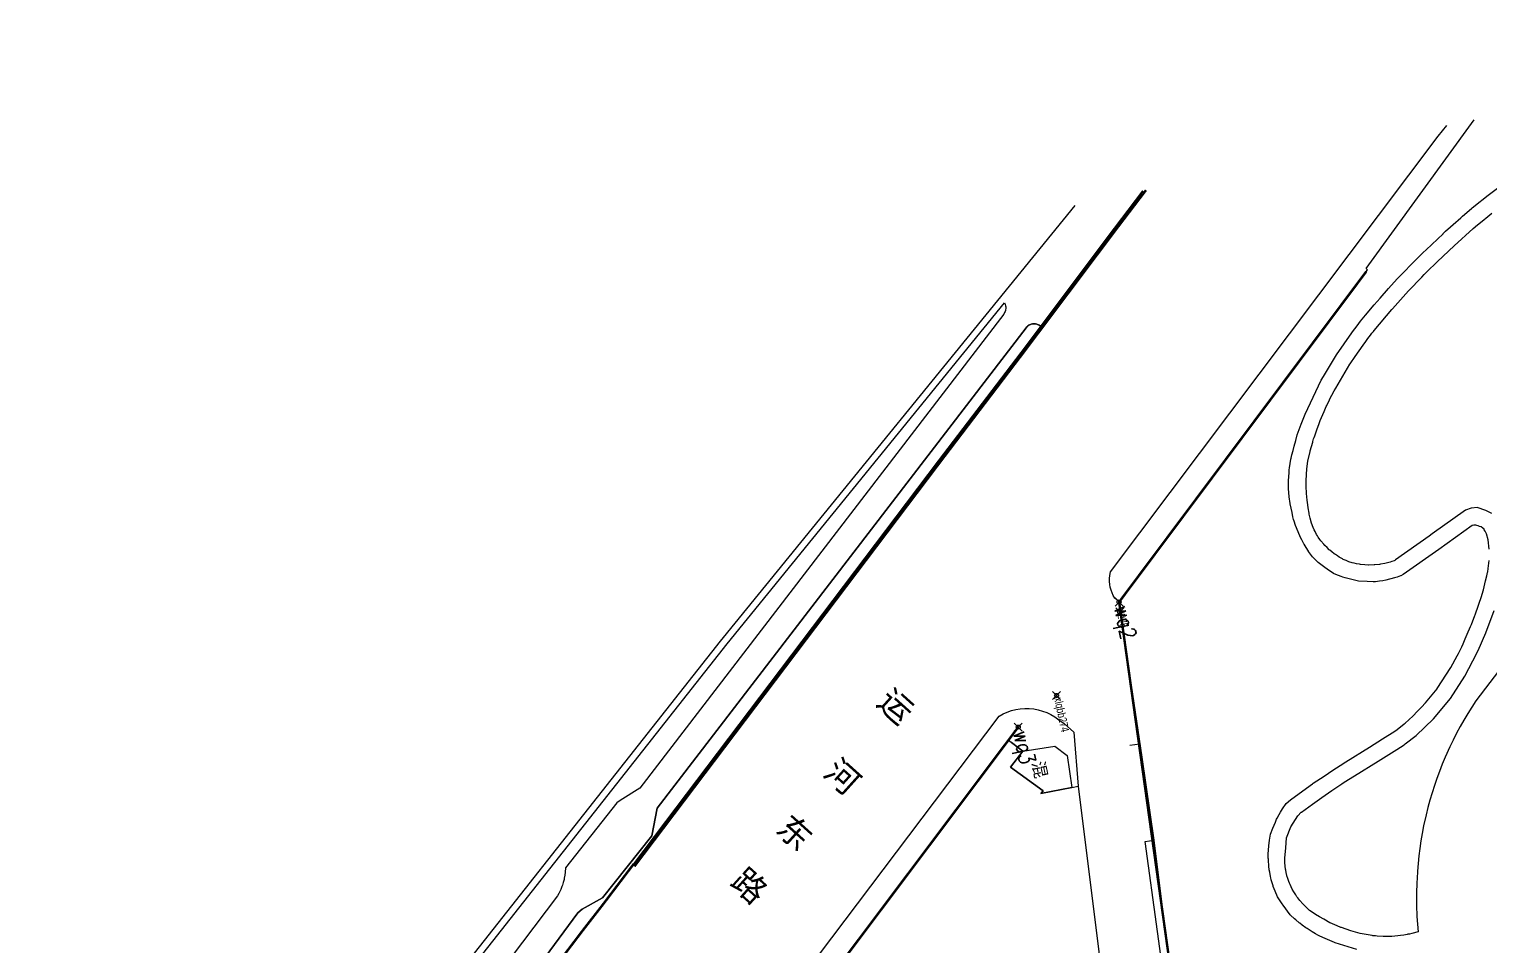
# Model space of a CAD drawing. Extents: x 526875 to 527530, y 3493038 to 3493574.
# Drawn here: x 527038.2 to 527217.9, y 3493461.1 to 3493573.7 of the extents above; entities that cross this region are included whole.
import ezdxf
from ezdxf.enums import TextEntityAlignment as Align

# ---------------------------------------------------------------- set-up
doc = ezdxf.new("R2010")
doc.units = 0
doc.header["$LTSCALE"] = 2
doc.header["$PDMODE"] = 35
doc.header["$PDSIZE"] = 0.5
doc.layers.get('0').update_dxf_attribs({"linetype": 'CONTINUOUS'})
for name, color, linetype in [('DLSS-等级公路名称注记', 7, 'CONTINUOUS'), ('JMD', 7, 'CONTINUOUS'), ('SXSS', 7, 'CONTINUOUS'), ('TK', 7, 'CONTINUOUS'), ('ZDH', 3, 'CONTINUOUS'), ('ZDH1', 2, 'CONTINUOUS'), ('交通辅助线_1000', 7, 'CONTINUOUS'), ('交通面_1000', 7, 'CONTINUOUS'), ('围墙', 7, 'CONTINUOUS'), ('植被线_1000', 7, 'CONTINUOUS'), ('植被面_1000', 7, 'CONTINUOUS'), ('面状居民地及垣栅Anno', 7, 'CONTINUOUS')]:
    doc.layers.add(name, color=color, linetype=linetype)
for name, color, linetype, lineweight in [('线状交通及附属设施辅助层', 7, 'CONTINUOUS', 30), ('线状工矿建（构）筑物及其他设施', 7, 'CONTINUOUS', 30), ('线状植被与土质', 7, 'CONTINUOUS', 30)]:
    doc.layers.add(name, color=color, linetype=linetype, lineweight=lineweight)
doc.styles.add('HZ', font='rs.shx', dxfattribs={"width": 0.8})
doc.styles.add('中等线体', font='')
doc.styles.add('宋体', font='SimSun.ttf')
doc.styles.add('细等线体', font='', dxfattribs={"width": 0.8})
doc.styles.get('中等线体').set_extended_font_data('迷你简中等线')
doc.styles.get('细等线体').set_extended_font_data('迷你简细等线')
doc.linetypes.add('443', pattern='A,9.4,[169,AAA.SHX,S=1,R=0,X=0,Y=0.15],0.6', length=10)

# ---------------------------------------------------------------- blocks, each defined once
blk = doc.blocks.new('acfgw')
at = {"color": 4}
for p, q in [((0, -5), (0, 5)), ((-5, 0), (5, 0))]:
    blk.add_line(p, q, dxfattribs=at)

msp = doc.modelspace()

# ---------------------------------------------------------------- linework, layer by layer
at = {"layer": 'JMD', "color": 252, "linetype": '443', "lineweight": 0, "flags": 128}
msp.add_lwpolyline([(527221.8017589101, 3493436.585677129, 0.3, 0.3, 0), (527221.7705551302, 3493437.284981301, 0.3, 0.3, 0), (527220.5707922583, 3493438.274782342, 0.3, 0.3, 0), (527216.8910329924, 3493442.254430275, 0.3, 0.3, 0), (527214.5139520173, 3493445.593037906, 0.3, 0.3, 0), (527211.547638007, 3493451.609517748, 0.3, 0.3, 0), (527208.0327300383, 3493451.13854563, 0.3, 0.3, 0), (527207.0590441604, 3493454.04994956, 0.3, 0.3, 0), (527194.8836539788, 3493452.404606278, 0.3, 0.3, 0), (527182.7038036054, 3493450.662464813, 0.3, 0.3, 0), (527181.6960983016, 3493450.563515224, 0.3, 0.3, 0), (527180.9186816234, 3493450.668507168, 0.3, 0.3, 0), (527180.2000037036, 3493450.63392544, 0.3, 0.3, 0), (527180.0333820307, 3493450.73292477, 0.3, 0.3, 0), (527179.886313701, 3493450.859447128, 0.3, 0.3, 0), (527179.8215742754, 3493450.931758313, 0.3, 0.3, 0), (527179.7124661566, 3493451.092009922, 0.3, 0.3, 0), (527179.6686849343, 3493451.178644636, 0.3, 0.3, 0), (527179.6045978125, 3493451.36166442, 0.3, 0.3, 0), (527172.3416649541, 3493503.250162277, 0.3, 0.3, 0), (527202.764734399, 3493543.918615725, 0, 0, 0)], format="xyseb", dxfattribs=at)
at = {"layer": 'JMD', "color": 252, "linetype": 'Continuous', "lineweight": 0, "elevation": -3.068}
msp.add_lwpolyline([(527166.5061394237, 3493480.426459969), (527162.7088031815, 3493479.673856248), (527162.9792038277, 3493480.025728693), (527158.9512035814, 3493482.927745901), (527160.4753031014, 3493484.889589623), (527164.4259239892, 3493485.526723926), (527165.9522801158, 3493484.363679547)], close=True, dxfattribs=at)
at = {"layer": 'SXSS', "color": 252, "linetype": 'Continuous', "lineweight": 0, "elevation": -3.068}
msp.add_lwpolyline([(527166.8683586605, 3493552.034192804), (527123.5803334727, 3493498.891961696), (527123.2082071477, 3493498.43517225), (527079.0189299756, 3493442.374106547)], dxfattribs=at)
at = {"layer": 'ZDH', "linetype": 'Continuous', "lineweight": 0}
for p in [(527172.3416649541, 3493503.250162277, 12.576), (527159.9231246179, 3493487.850977204, 12.65)]:
    msp.add_point(p, dxfattribs=at)
at = {"layer": 'ZDH1', "linetype": 'Continuous', "lineweight": 0}
for p in [(527172.4206337375, 3493502.021321794), (527164.6365715344, 3493491.738153965)]:
    msp.add_point(p, dxfattribs=at)
at = {"layer": '交通辅助线_1000', "color": 252, "lineweight": 0, "elevation": -3.068}
for points in [[(527172.3416649541, 3493503.250162277), (527171.8030814822, 3493503.715891569), (527171.6235396732, 3493504.032534948), (527171.4722684883, 3493504.363743761), (527171.3504638821, 3493504.706808826), (527171.2591052665, 3493505.059076698), (527171.1986411898, 3493505.417984411), (527171.1697367481, 3493505.780913251), (527171.1726102214, 3493506.144943915), (527171.2071445687, 3493506.507289587), (527171.2977947402, 3493506.966897768), (527211.6288423217, 3493560.599348257), (527212.6725731203, 3493561.878413335)], [(527202.764734399, 3493543.918615725), (527202.9200639883, 3493544.116777726), (527202.7379640047, 3493544.298266284), (527216.0662968936, 3493562.607790875)], [(527175.2621905245, 3493553.838191256), (527171.7784145614, 3493549.267229502), (527160.2665169141, 3493533.966548651), (527150.1210494842, 3493520.636988916), (527112.5979198716, 3493471.032055614)], [(527158.2334486772, 3493540.052934138), (527158.2956607039, 3493539.921471348), (527158.3266059128, 3493539.856012244), (527158.3602029616, 3493539.713489939), (527158.364418243, 3493539.695780294), (527158.3813826665, 3493539.569730866), (527158.3862725869, 3493539.533652917), (527158.3870421406, 3493539.370164786), (527158.3846924091, 3493539.352067036), (527158.3663761215, 3493539.207899895), (527158.346408416, 3493539.138044756), (527158.306473007, 3493538.998334473), (527158.2468026271, 3493538.865736222), (527158.2076856922, 3493538.804550967), (527158.1294938419, 3493538.681984924), (527113.3193438458, 3493480.343722702), (527110.9252912914, 3493478.811780564), (527110.4958602716, 3493478.536911486), (527104.1778903599, 3493470.542599256), (527104.1477349666, 3493469.996163947), (527104.1035902286, 3493469.63379848), (527104.0355219739, 3493469.275190041), (527104.0016239905, 3493469.095966224), (527103.9101201869, 3493468.742651655), (527103.7999650184, 3493468.39473862), (527103.7335913796, 3493468.224798219), (527103.600648569, 3493467.884875387), (527103.3614830966, 3493467.392427822), (527103.1807467416, 3493467.075475351), (527048.4478377723, 3493394.646967114)], [(527162.6954967822, 3493537.194901668), (527162.631493811, 3493537.239038616), (527162.5030968012, 3493537.327228457), (527162.4319774606, 3493537.358789334), (527162.2896967544, 3493537.422106642), (527162.214024879, 3493537.440108234), (527162.0625413372, 3493537.476285937), (527161.9849000396, 3493537.482510798), (527161.9072587425, 3493537.488735658), (527161.82930191, 3493537.485482627), (527161.7515826351, 3493537.482076089), (527161.6752463407, 3493537.466999612), (527161.5225180094, 3493537.436630109), (527161.4502618941, 3493537.407804013), (527161.3056729115, 3493537.350033034), (527161.239954886, 3493537.308394697), (527161.108302285, 3493537.225173769), (527161.0495674247, 3493537.173887356), (527160.9909303319, 3493537.122621956), (527160.8870113902, 3493537.00649382), (527115.4836597922, 3493477.878967065), (527114.8145533148, 3493474.472218685), (527108.7393524968, 3493466.855548212), (527106.2489022794, 3493465.450892483), (527105.7044081707, 3493464.986106337), (527101.0889099063, 3493458.746186355)], [(527105.3702207124, 3493420.093163871), (527157.5755273481, 3493489.19633115), (527158.060143529, 3493489.467615793), (527158.5666608261, 3493489.695534195), (527159.0911411042, 3493489.878421699), (527159.6294854158, 3493490.014885949), (527160.1776295514, 3493490.1038489), (527160.7315577478, 3493490.144958901), (527161.2869262123, 3493490.137486951), (527161.8396141194, 3493490.081570247), (527162.3851232952, 3493489.977674014), (527162.9195979158, 3493489.826606077), (527163.4388605473, 3493489.629718883), (527163.9390690825, 3493489.388232338), (527164.4162343312, 3493489.104050748), (527164.9275648543, 3493488.730860934), (527165.59360557, 3493488.275545629), (527166.7632490704, 3493487.233141514), (527167.2810736676, 3493480.580018481)], [(527167.2810736676, 3493480.580018481), (527170.9368223436, 3493451.319640103), (527171.3937233309, 3493447.662704771), (527176.7975371182, 3493404.411184118), (527177.0691885226, 3493402.237742445), (527177.544302329, 3493398.434671572), (527178.078798281, 3493394.156368753), (527178.7966410979, 3493388.411040101), (527181.6681182827, 3493365.427804893), (527181.6958120763, 3493365.20709671), (527182.8063524053, 3493356.318203044), (527207.3809201922, 3493351.476969309), (527207.830784081, 3493351.030937867), (527208.3305801982, 3493350.467272099), (527208.7898038179, 3493349.870133921), (527209.2063160422, 3493349.2423367), (527209.5778939198, 3493348.587084893), (527209.9029641398, 3493347.907415716), (527210.1797295571, 3493347.206931979), (527210.4070079299, 3493346.488754955)]]:
    msp.add_lwpolyline(points, dxfattribs=at)
at = {"layer": '交通面_1000', "color": 252, "lineweight": 0, "elevation": -3.068}
msp.add_lwpolyline([(527036.7472212166, 3493369.379221838), (527043.9486623639, 3493378.898615983), (527043.1367124552, 3493379.469349302), (527049.876498933, 3493388.317454964), (527060.8524808399, 3493402.827886289), (527069.6680220878, 3493414.398634948), (527094.5893730633, 3493447.402448001), (527106.3582135644, 3493462.89203536), (527108.7232367066, 3493465.926828527), (527112.5979198716, 3493471.032055614), (527150.1210494842, 3493520.636988916), (527160.2665169141, 3493533.966548651), (527171.7784145614, 3493549.267229502), (527175.2621905245, 3493553.838191256)], dxfattribs=at)
at = {"layer": '围墙', "color": 252, "linetype": '443', "lineweight": 0}
msp.add_line((527160.4753031014, 3493484.889589623, -3.068), (527159.0844756179, 3493485.940303742, -3.068), dxfattribs=at)
at = {"layer": '围墙', "color": 252, "linetype": '443', "lineweight": 0, "const_width": 0.3, "elevation": -3.068}
for points in [[(527175.6382785751, 3493553.919019925), (527171.9778869608, 3493549.116272884), (527160.465891548, 3493533.815571014), (527150.320151825, 3493520.48585048), (527112.667196936, 3493470.709716074)], [(527043.9486623639, 3493378.898615983), (527043.1367124552, 3493379.469349302), (527049.876498933, 3493388.317454964), (527060.8524808399, 3493402.827886289), (527069.6680220878, 3493414.398634948), (527094.5893730633, 3493447.402448001), (527106.3582135644, 3493462.89203536), (527108.7232367066, 3493465.926828527), (527112.5979198716, 3493471.032055614)]]:
    msp.add_lwpolyline(points, dxfattribs=at)
at = {"layer": '围墙', "color": 252, "linetype": '443', "lineweight": 0}
msp.add_lwpolyline([(527159.9231246179, 3493487.850977204, 0.3, 0.3, 0), (527121.7396388915, 3493437.042520548, 0.3, 0.3, 0), (527112.5366653535, 3493424.91677385, 0.3, 0.3, 0), (527103.8007967728, 3493413.260864952, 0.3, 0.3, 0), (527082.7948297667, 3493385.691173582, 0.3, 0.3, 0), (527074.2962055537, 3493374.597568105, 0.3, 0.3, 0), (527065.3876838107, 3493362.470973135, 0.3, 0.3, 0), (527064.7752548722, 3493363.121818581, 0, 0, 0)], format="xyseb", dxfattribs=at)
at = {"layer": '植被线_1000', "color": 252, "lineweight": 0}
msp.add_line((527174.902353303, 3493485.767318353, -3.068), (527173.6661037952, 3493485.582428103, -3.068), dxfattribs=at)
at = {"layer": '植被面_1000', "color": 252, "lineweight": 0, "elevation": -3.068}
for points in [[(527279.3959929282, 3493573.744752259), (527216.2649704092, 3493491.099432176), (527215.7537388001, 3493490.318067673), (527215.2597859893, 3493489.525790183), (527214.7830069144, 3493488.723088546), (527214.3236318417, 3493487.910319106), (527213.8819120484, 3493487.087740429), (527213.4580567898, 3493486.255806631), (527213.0522963325, 3493485.414874039), (527212.4779406902, 3493484.137676481), (527212.1182542494, 3493483.276063344), (527211.7772483472, 3493482.407009278), (527211.4550975058, 3493481.530654069), (527211.1518711876, 3493480.647626341), (527210.8678206685, 3493479.758184684), (527210.6031341963, 3493478.86288095), (527210.35786751, 3493477.961931698), (527210.1320690596, 3493477.056063322), (527209.8301839731, 3493475.688500308), (527209.6536733699, 3493474.771745331), (527209.4969864739, 3493473.851272749), (527209.3603115287, 3493472.927634429), (527209.2434246927, 3493472.001395976), (527209.1467937888, 3493471.072760211), (527209.0700972155, 3493470.142271711), (527209.0136630018, 3493469.210307832), (527208.9954861659, 3493468.743773235), (527208.9772883202, 3493468.2773364), (527208.9691969943, 3493467.81051457), (527208.9611824229, 3493467.343811521), (527208.9627014878, 3493466.877009486), (527208.9658455485, 3493465.941484787), (527209.0036021927, 3493464.536042154), (527209.0582346548, 3493463.600332147), (527209.1366546666, 3493462.666256906), (527208.3963248911, 3493462.4711418), (527208.0700074397, 3493462.385155868), (527207.900855029, 3493462.349824547), (527207.8027658951, 3493462.329356972), (527207.3981432677, 3493462.261727244), (527206.9740503184, 3493462.190935784), (527206.6396529209, 3493462.161105751), (527205.9259583512, 3493462.097625996), (527205.8768939916, 3493462.097002601), (527205.3663242278, 3493462.090679757), (527205.1275116992, 3493462.087734347), (527204.8565892344, 3493462.101413079), (527204.0918545132, 3493462.139782447), (527203.9167636642, 3493462.153498295), (527203.5660931291, 3493462.18082493), (527203.5104465685, 3493462.185128467), (527202.0231577517, 3493462.465373473), (527201.4412361933, 3493462.620666095), (527200.8731179116, 3493462.772174611), (527200.8595376052, 3493462.776824912), (527200.2903024033, 3493462.973507222), (527199.7212627325, 3493463.170231564), (527199.6337660309, 3493463.200420585), (527199.1652134857, 3493463.402171649), (527198.3357436345, 3493463.759356227), (527198.3011483531, 3493463.774218821), (527197.5476666503, 3493464.202354102), (527197.0241594301, 3493464.499896529), (527196.5007920037, 3493464.797264422), (527195.9782091887, 3493465.171411249), (527195.7982154349, 3493465.300267367), (527195.4903057311, 3493465.587890008), (527195.020659803, 3493466.026499123), (527194.9489741926, 3493466.093532946), (527194.6063405904, 3493466.516071307), (527194.3365796912, 3493466.848919482), (527194.234693326, 3493466.974617128), (527194.0930135488, 3493467.198853164), (527193.8642535456, 3493467.561276773), (527193.6356963725, 3493467.923232556), (527193.393424748, 3493468.465123638), (527193.3039324936, 3493468.664981158), (527193.2474121889, 3493468.831829875), (527193.1204827055, 3493469.206831053), (527193.0017538713, 3493469.557001022), (527192.9963327372, 3493469.582225041), (527192.9125800356, 3493469.969062845), (527192.8569553108, 3493470.225499778), (527192.8374171564, 3493470.357337636), (527192.7791333301, 3493470.748933211), (527192.7771062669, 3493470.763124092), (527192.7511454527, 3493471.143766911), (527192.7372280145, 3493471.347490627), (527192.7343112351, 3493471.539054363), (527192.7314604484, 3493471.736973849), (527192.8468502038, 3493472.989993019), (527192.9623587369, 3493474.242935439), (527193.4603435742, 3493475.596592795), (527194.326529373, 3493476.92321351), (527194.7727572205, 3493477.371687645), (527194.7821119959, 3493477.378607773), (527196.1304533347, 3493478.380694614), (527197.3035460492, 3493479.207341294), (527198.5287651797, 3493480.041304183), (527199.7538865414, 3493480.875246061), (527200.0586767849, 3493481.067582921), (527201.2994391876, 3493481.850164722), (527204.2161995708, 3493483.654622864), (527206.5241874987, 3493485.112528117), (527207.4281901848, 3493485.683525906), (527207.5706189331, 3493485.790849209), (527208.9229107453, 3493486.808820753), (527211.0538916751, 3493488.872353491), (527213.1280704183, 3493491.371986695), (527214.9043311849, 3493494.140830986), (527215.9066693764, 3493495.997084142), (527216.5340592936, 3493497.270234999), (527217.4840692868, 3493499.463721517), (527218.5146776745, 3493502.199755724)], [(527218.2196962554, 3493514.140446391), (527217.4709665771, 3493514.506494084), (527216.4157471969, 3493514.879906109), (527215.7111969269, 3493514.813379752), (527215.6705291048, 3493514.798911571), (527214.9820654076, 3493514.556641928), (527210.8732805061, 3493511.621470938), (527210.5128158829, 3493511.364083455), (527206.3765873164, 3493508.444289244), (527206.2730672825, 3493508.37294471), (527206.1860406254, 3493508.330511216), (527205.9196591675, 3493508.226926234), (527205.7035861518, 3493508.168623046), (527205.0549130007, 3493507.993922721), (527205.0456323787, 3493507.991416715), (527204.5285166628, 3493507.895620964), (527204.3931282656, 3493507.880229338), (527203.8024297454, 3493507.81270337), (527203.7249188581, 3493507.811182714), (527203.0876019313, 3493507.798280676), (527203.0534612718, 3493507.800557829), (527202.6066640811, 3493507.830647878), (527202.0477431822, 3493507.868450502), (527201.9375468697, 3493507.888135348), (527201.5711663463, 3493507.953817245), (527201.278512951, 3493508.018160921), (527201.0156097012, 3493508.075908488), (527200.6287508137, 3493508.188330914), (527200.2818168667, 3493508.342473825), (527199.9350437233, 3493508.496344447), (527199.8230830976, 3493508.546130572), (527199.4396791309, 3493508.777637471), (527199.2124944064, 3493508.914762347), (527198.9617654425, 3493509.086717657), (527198.8324602181, 3493509.175326), (527198.5087989885, 3493509.431537663), (527198.2763756518, 3493509.615405316), (527198.216450098, 3493509.673408578), (527197.9435182307, 3493509.937249899), (527197.6554914447, 3493510.21564436), (527197.5482518352, 3493510.346737626), (527197.18770647, 3493510.78741734), (527197.0703671151, 3493510.930761948), (527196.8538776953, 3493511.248465507), (527196.7672932493, 3493511.375303884), (527196.6586368256, 3493511.573906574), (527196.4765846739, 3493511.906989489), (527196.3559018141, 3493512.127760066), (527196.2308107694, 3493512.4194885), (527196.0064792158, 3493512.942630617), (527195.862404773, 3493513.568735082), (527195.748281158, 3493514.064523601), (527195.7254883712, 3493514.196275671), (527195.6161844376, 3493514.82954615), (527195.5544219455, 3493515.187356541), (527195.4969141129, 3493515.785220041), (527195.417934007, 3493516.60625398), (527195.4121647519, 3493516.744937812), (527195.3855636343, 3493517.386981797), (527195.3590465635, 3493518.028634713), (527195.3545317738, 3493518.137209974), (527195.4192471863, 3493518.992093103), (527195.4663900309, 3493519.616539417), (527195.4681613152, 3493519.632569474), (527195.5782264951, 3493520.590072522), (527195.8428681362, 3493521.766850675), (527195.8625038243, 3493521.854431774), (527196.1768880663, 3493522.926831698), (527196.1962644756, 3493522.992775273), (527196.2571817911, 3493523.315172746), (527196.3403037172, 3493523.485235045), (527196.4151880112, 3493523.695053999), (527196.685280107, 3493524.452414007), (527196.9552534223, 3493525.209850781), (527197.0931198853, 3493525.59634793), (527197.251731283, 3493525.957232239), (527197.5752801439, 3493526.693350457), (527197.8389721238, 3493527.293454976), (527197.9029159672, 3493527.42758538), (527198.2327214079, 3493528.119838971), (527198.2502739066, 3493528.152864412), (527198.8173340377, 3493529.217483269), (527199.0062959064, 3493529.572309623), (527199.2983348491, 3493530.060982782), (527199.8821751759, 3493531.038482607), (527200.7578662038, 3493532.504103723), (527200.788419534, 3493532.55516353), (527201.4028763291, 3493533.444938095), (527202.373304225, 3493534.8500138), (527202.6967777573, 3493535.318542322), (527202.949103043, 3493535.658858759), (527203.2795118061, 3493536.104636621), (527203.4631728046, 3493536.332310505), (527203.6376424353, 3493536.548496623), (527203.7317023124, 3493536.660051048), (527205.9135278245, 3493539.24418971), (527205.9811503403, 3493539.324082235), (527207.9802485188, 3493541.534380066), (527209.5874686991, 3493543.230353751), (527209.8913563481, 3493543.540634006), (527210.1951252203, 3493543.850991012), (527211.5181423128, 3493545.139858994), (527213.6025707377, 3493547.091614663), (527215.9366169083, 3493549.20687048), (527216.478086649, 3493549.671927189), (527217.0196751696, 3493550.136907142), (527217.7256413279, 3493550.70226733), (527218.2222567578, 3493551.099996097)], [(527077.2167895166, 3493438.676285219), (527124.069683637, 3493498.116574388), (527158.2334486772, 3493540.052934138), (527158.2956607039, 3493539.921471348), (527158.3266059128, 3493539.856012244), (527158.3602029616, 3493539.713489939), (527158.364418243, 3493539.695780294), (527158.3813826665, 3493539.569730866), (527158.3862725869, 3493539.533652917), (527158.3870421406, 3493539.370164786), (527158.3846924091, 3493539.352067036), (527158.3663761215, 3493539.207899895), (527158.346408416, 3493539.138044756), (527158.306473007, 3493538.998334473), (527158.2468026271, 3493538.865736222), (527158.2076856922, 3493538.804550967), (527158.1294938419, 3493538.681984924), (527113.3193438458, 3493480.343722702), (527110.9252912914, 3493478.811780564), (527110.4958602716, 3493478.536911486), (527104.1778903599, 3493470.542599256), (527104.1477349666, 3493469.996163947), (527104.1035902286, 3493469.63379848), (527104.0355219739, 3493469.275190041), (527104.0016239905, 3493469.095966224), (527103.9101201869, 3493468.742651655), (527103.7999650184, 3493468.39473862), (527103.7335913796, 3493468.224798219), (527103.600648569, 3493467.884875387), (527103.3614830966, 3493467.392427822), (527103.1807467416, 3493467.075475351), (527048.4478377723, 3493394.646967114)], [(527101.0889099063, 3493458.746186355), (527105.7044081707, 3493464.986106337), (527106.2489022794, 3493465.450892483), (527108.7393524968, 3493466.855548212), (527114.8145533148, 3493474.472218685), (527115.4836597922, 3493477.878967065), (527160.8870113902, 3493537.00649382), (527160.9909303319, 3493537.122621956), (527161.0495674247, 3493537.173887356), (527161.108302285, 3493537.225173769), (527161.239954886, 3493537.308394697), (527161.3056729115, 3493537.350033034), (527161.4502618941, 3493537.407804013), (527161.5225180094, 3493537.436630109), (527161.6752463407, 3493537.466999612), (527161.7515826351, 3493537.482076089), (527161.82930191, 3493537.485482627), (527161.9072587425, 3493537.488735658), (527161.9849000396, 3493537.482510798), (527162.0625413372, 3493537.476285937), (527162.214024879, 3493537.440108234), (527162.2896967544, 3493537.422106642), (527162.4319774606, 3493537.358789334), (527162.5030968012, 3493537.327228457), (527162.631493811, 3493537.239038616), (527162.6954967822, 3493537.194901668), (527160.2665169141, 3493533.966548651), (527150.1210494842, 3493520.636988916), (527112.5979408845, 3493471.031957844), (527108.7232367066, 3493465.926828527), (527106.3582135644, 3493462.89203536), (527094.5893730633, 3493447.402448001)], [(527120.3219219204, 3493435.17455072), (527158.7027879776, 3493486.227148994), (527160.4753031014, 3493484.889589623), (527158.9512035814, 3493482.927745901), (527162.9792038277, 3493480.025728693), (527162.7088031815, 3493479.673856248), (527166.5061394237, 3493480.426459969), (527167.2810736676, 3493480.580018481), (527170.9368223436, 3493451.319640103)]]:
    msp.add_lwpolyline(points, dxfattribs=at)
at = {"layer": '线状交通及附属设施辅助层', "color": 252, "lineweight": 0, "elevation": -3.068}
for points in [[(527172.3416649541, 3493503.250162277), (527171.8030814822, 3493503.715891569), (527171.6235396732, 3493504.032534948), (527171.4722684883, 3493504.363743761), (527171.3504638821, 3493504.706808826), (527171.2591052665, 3493505.059076698), (527171.1986411898, 3493505.417984411), (527171.1697367481, 3493505.780913251), (527171.1726102214, 3493506.144943915), (527171.2071445687, 3493506.507289587), (527171.2977947402, 3493506.966897768), (527211.6288423217, 3493560.599348257), (527212.6725731203, 3493561.878413335)], [(527202.764734399, 3493543.918615725), (527202.9200639883, 3493544.116777726), (527202.7379640047, 3493544.298266284), (527216.0662968936, 3493562.607790875)], [(527217.9009128567, 3493509.735217629), (527217.784409829, 3493510.907406625), (527217.5713551673, 3493511.654109187), (527217.4809725657, 3493511.813373386), (527217.389464336, 3493511.974543616), (527217.2982777152, 3493512.13516927), (527217.263689403, 3493512.196163194), (527217.108068937, 3493512.328211942), (527216.9224842181, 3493512.485937777), (527216.7186214379, 3493512.55166926), (527216.5421285252, 3493512.60855424), (527216.3663830184, 3493512.665293012), (527216.2351712184, 3493512.707566326), (527216.191053581, 3493512.70391474), (527216.0062719253, 3493512.688954147), (527215.8220768739, 3493512.674119627), (527211.6816814481, 3493509.715175859), (527207.3111855062, 3493506.63374861), (527207.2966764914, 3493506.626539), (527207.0113909761, 3493506.484319363), (527206.9975453224, 3493506.477354608), (527206.5563179981, 3493506.305915931), (527206.2345909299, 3493506.217132079), (527205.1667855922, 3493505.922383011), (527204.8171083187, 3493505.866562105), (527204.4021480377, 3493505.800392811), (527203.8859929987, 3493505.744387222), (527203.6298000822, 3493505.747116503), (527202.8613190963, 3493505.755325374), (527201.8116184715, 3493505.815606444), (527200.1723043551, 3493506.219262793), (527199.8978850348, 3493506.286809347), (527199.6715230639, 3493506.380129168), (527199.3466856079, 3493506.514268451), (527199.0218481519, 3493506.648407735), (527198.7267643153, 3493506.770223777), (527198.5521272789, 3493506.887957142), (527198.2611328699, 3493507.08450074), (527197.9698241479, 3493507.281079064), (527197.6787319733, 3493507.477601643), (527196.8431475419, 3493508.116899529), (527196.1289396808, 3493508.796807849), (527195.6550490637, 3493509.474563956), (527195.6471568178, 3493509.486062318), (527195.371178628, 3493509.947781108), (527195.1305069863, 3493510.350399156), (527195.0926215039, 3493510.423879013), (527194.8397373031, 3493510.913779493), (527194.6487018461, 3493511.283901711), (527194.5953781516, 3493511.408273826), (527194.2697632178, 3493512.168527578), (527194.1767893704, 3493512.385536438), (527194.071515963, 3493512.683569735), (527193.8878909452, 3493513.203391037), (527193.8233149848, 3493513.386305759), (527193.7466378193, 3493513.737842194), (527193.6290032803, 3493514.27614204), (527193.5115012415, 3493514.814777211), (527193.3950150763, 3493515.348209697), (527193.3943345263, 3493515.353279886), (527193.2790791998, 3493516.172245442), (527193.2736292444, 3493516.210453264), (527193.2371056103, 3493516.72210127), (527193.2058078996, 3493517.161842036), (527193.2064254726, 3493517.272236323), (527193.2105055954, 3493517.823398175), (527193.213414506, 3493518.209631966), (527193.238082361, 3493518.648819962), (527193.2691223533, 3493519.199229879), (527193.286883031, 3493519.511124749), (527193.3225280074, 3493519.746468507), (527193.4054646632, 3493520.291462114), (527193.4883035491, 3493520.836434708), (527193.5066547305, 3493520.957595572), (527193.6136752949, 3493521.372444281), (527193.7514734124, 3493521.906317196), (527193.8892157879, 3493522.43997356), (527194.0778713268, 3493523.127462141), (527194.2664501108, 3493523.81483194), (527194.5165656363, 3493524.482389629), (527194.766702171, 3493525.149849556), (527195.2291672952, 3493526.384179504), (527196.2269110461, 3493528.457411258), (527197.2245360175, 3493530.530719769), (527197.5171259665, 3493531.020636471), (527199.0874139462, 3493533.648964454), (527200.0288823158, 3493535.012221552), (527200.9704484525, 3493536.375499668), (527201.0615695841, 3493536.507390603), (527201.6352878166, 3493537.257384555), (527202.0618095738, 3493537.815158097), (527202.6776207937, 3493538.54443417), (527203.7465347163, 3493539.810602852), (527204.4589323145, 3493540.654431143), (527205.5075930362, 3493541.837795608), (527206.5563515266, 3493543.021181085), (527207.2934583854, 3493543.774787144), (527208.3990103975, 3493544.905224103), (527208.7675743331, 3493545.281978248), (527209.7775860471, 3493546.265868521), (527210.1220441042, 3493546.601540353), (527212.2330257124, 3493548.578232106), (527212.2233041879, 3493548.588723625), (527212.5361737614, 3493548.875772536), (527213.1371671204, 3493549.427470685), (527213.4600737505, 3493549.713505976), (527214.3935627672, 3493550.540412566), (527214.5992728374, 3493550.722604048), (527215.7229794804, 3493551.687663683), (527215.8128587757, 3493551.759656476), (527216.7861730112, 3493552.53927552), (527216.9779946948, 3493552.692808971), (527217.7735294648, 3493553.301148969), (527220.5507877464, 3493555.424411946)], [(527175.2621905245, 3493553.838191256), (527171.7784145614, 3493549.267229502), (527160.2665169141, 3493533.966548651), (527150.1210494842, 3493520.636988916), (527112.5979198716, 3493471.032055614)], [(527158.2334486772, 3493540.052934138), (527158.2956607039, 3493539.921471348), (527158.3266059128, 3493539.856012244), (527158.3602029616, 3493539.713489939), (527158.364418243, 3493539.695780294), (527158.3813826665, 3493539.569730866), (527158.3862725869, 3493539.533652917), (527158.3870421406, 3493539.370164786), (527158.3846924091, 3493539.352067036), (527158.3663761215, 3493539.207899895), (527158.346408416, 3493539.138044756), (527158.306473007, 3493538.998334473), (527158.2468026271, 3493538.865736222), (527158.2076856922, 3493538.804550967), (527158.1294938419, 3493538.681984924), (527113.3193438458, 3493480.343722702), (527110.9252912914, 3493478.811780564), (527110.4958602716, 3493478.536911486), (527104.1778903599, 3493470.542599256), (527104.1477349666, 3493469.996163947), (527104.1035902286, 3493469.63379848), (527104.0355219739, 3493469.275190041), (527104.0016239905, 3493469.095966224), (527103.9101201869, 3493468.742651655), (527103.7999650184, 3493468.39473862), (527103.7335913796, 3493468.224798219), (527103.600648569, 3493467.884875387), (527103.3614830966, 3493467.392427822), (527103.1807467416, 3493467.075475351), (527048.4478377723, 3493394.646967114)], [(527162.6954967822, 3493537.194901668), (527162.631493811, 3493537.239038616), (527162.5030968012, 3493537.327228457), (527162.4319774606, 3493537.358789334), (527162.2896967544, 3493537.422106642), (527162.214024879, 3493537.440108234), (527162.0625413372, 3493537.476285937), (527161.9849000396, 3493537.482510798), (527161.9072587425, 3493537.488735658), (527161.82930191, 3493537.485482627), (527161.7515826351, 3493537.482076089), (527161.6752463407, 3493537.466999612), (527161.5225180094, 3493537.436630109), (527161.4502618941, 3493537.407804013), (527161.3056729115, 3493537.350033034), (527161.239954886, 3493537.308394697), (527161.108302285, 3493537.225173769), (527161.0495674247, 3493537.173887356), (527160.9909303319, 3493537.122621956), (527160.8870113902, 3493537.00649382), (527115.4836597922, 3493477.878967065), (527114.8145533148, 3493474.472218685), (527108.7393524968, 3493466.855548212), (527106.2489022794, 3493465.450892483), (527105.7044081707, 3493464.986106337), (527101.0889099063, 3493458.746186355)], [(527201.6251022825, 3493460.481135904), (527198.9349221541, 3493461.30076926), (527198.8459957582, 3493461.339038251), (527197.3995251404, 3493461.96190907), (527196.9583376073, 3493462.174348736), (527196.8211956886, 3493462.240407002), (527196.5258838641, 3493462.404212546), (527196.1006413042, 3493462.640024366), (527196.0973154721, 3493462.642173519), (527195.484679413, 3493463.046982752), (527195.3443775121, 3493463.129647775), (527194.8874163069, 3493463.474018372), (527194.5709316898, 3493463.712543142), (527194.49986446, 3493463.773368293), (527194.0922583137, 3493464.12272067), (527193.946694185, 3493464.256521581), (527193.4564655093, 3493464.706663276), (527193.4139670585, 3493464.762581799), (527192.5319492263, 3493465.923467326), (527192.4173025764, 3493466.095211739), (527191.8442794336, 3493466.952956159), (527191.5620322572, 3493467.640396875), (527191.321081473, 3493468.227065139), (527191.2907616147, 3493468.3324469), (527191.1537553566, 3493468.80858867), (527191.0779552762, 3493469.072758971), (527191.0288439672, 3493469.287943568), (527190.9898240492, 3493469.458553459), (527190.8826959669, 3493470.016499539), (527190.8282837137, 3493470.300609019), (527190.7679112, 3493470.75046639), (527190.7242497872, 3493471.492354642), (527190.7189860153, 3493471.580619087), (527190.698809851, 3493471.704955413), (527190.6959084827, 3493472.147730606), (527190.7004587972, 3493472.234115243), (527190.7269787062, 3493472.728934342), (527190.7517021424, 3493473.191659478), (527190.7562232544, 3493473.222497923), (527190.865096183, 3493473.957585084), (527190.9739553905, 3493474.692260163), (527191.2771540219, 3493475.425027548), (527191.5804851516, 3493476.158130257), (527191.7244722224, 3493476.506154587), (527191.7984668463, 3493476.639683447), (527192.0550064421, 3493477.102213798), (527192.2043982972, 3493477.371311782), (527192.4673056072, 3493477.779466192), (527192.8970507956, 3493478.446455252), (527193.4462566692, 3493478.904071379), (527194.9452374917, 3493480.018110109), (527196.1527202488, 3493480.868922361), (527196.2478421703, 3493480.933654657), (527197.5638896124, 3493481.829483674), (527198.6305256044, 3493482.55561759), (527199.5592784178, 3493483.141856153), (527200.2324196245, 3493483.566783997), (527203.1473927549, 3493485.370039758), (527204.7699589664, 3493486.394956822), (527206.2768116402, 3493487.346727003), (527206.5669626505, 3493487.573864761), (527207.4375554742, 3493488.255103509), (527207.5632621506, 3493488.35361646), (527207.988753357, 3493488.744855623), (527208.5313480506, 3493489.243703074), (527209.0485808556, 3493489.768705348), (527209.5435823919, 3493490.271030079), (527209.564164462, 3493490.29519428), (527210.0410965779, 3493490.856846713), (527211.4935705843, 3493492.567533357), (527211.503855804, 3493492.583449837), (527213.1620676694, 3493495.168179194), (527213.9526978326, 3493496.632191264), (527214.1103521818, 3493496.924237694), (527214.5152302925, 3493497.745955928), (527214.6991454214, 3493498.119029211), (527214.9528236017, 3493498.704809846), (527215.206599548, 3493499.290611492), (527215.6099863681, 3493500.222066207), (527215.7051323471, 3493500.466106563), (527216.1376685644, 3493501.575559968), (527216.1669327002, 3493501.656414034), (527216.6023262753, 3493502.856797833), (527216.6797733768, 3493503.090385923), (527216.911919144, 3493503.791108171), (527217.1871916265, 3493504.736146562), (527217.4602219663, 3493505.854380375), (527217.6154614799, 3493506.489375625), (527217.6605936997, 3493506.674389257), (527217.6994811352, 3493506.872278159), (527217.7197496281, 3493506.97595148), (527217.7746750391, 3493507.389525418), (527217.9038198255, 3493508.361050548)], [(527167.2810736676, 3493480.580018481), (527170.9368223436, 3493451.319640103), (527171.3937233309, 3493447.662704771), (527176.7975371182, 3493404.411184118), (527177.0691885226, 3493402.237742445), (527177.544302329, 3493398.434671572), (527178.078798281, 3493394.156368753), (527178.7966410979, 3493388.411040101), (527181.6681182827, 3493365.427804893), (527181.6958120763, 3493365.20709671), (527182.8063524053, 3493356.318203044), (527207.3809201922, 3493351.476969309), (527207.830784081, 3493351.030937867), (527208.3305801982, 3493350.467272099), (527208.7898038179, 3493349.870133921), (527209.2063160422, 3493349.2423367), (527209.5778939198, 3493348.587084893), (527209.9029641398, 3493347.907415716), (527210.1797295571, 3493347.206931979), (527210.4070079299, 3493346.488754955)], [(527178.5823355736, 3493451.611236763), (527175.5584571632, 3493473.77065777), (527176.6024986659, 3493473.920887187)]]:
    msp.add_lwpolyline(points, dxfattribs=at)
at = {"layer": '线状工矿建（构）筑物及其他设施', "color": 252, "lineweight": 0}
msp.add_line((527160.4753031014, 3493484.889589623, -3.068), (527159.0844756179, 3493485.940303742, -3.068), dxfattribs=at)
at = {"layer": '线状工矿建（构）筑物及其他设施', "color": 252, "lineweight": 0, "elevation": -3.068}
for points in [[(527175.6382785751, 3493553.919019925), (527171.9778869608, 3493549.116272884), (527160.465891548, 3493533.815571014), (527150.320151825, 3493520.48585048), (527112.667196936, 3493470.709716074)], [(527202.764734399, 3493543.918615725), (527172.2871329952, 3493503.250161012), (527175.1444814578, 3493484.148147138), (527176.6029262035, 3493473.918421982), (527177.7943911515, 3493464.411228958), (527179.6045978125, 3493451.36166442), (527179.6686849343, 3493451.178644636), (527179.7124661566, 3493451.092009922), (527179.8215742754, 3493450.931758313), (527179.886313701, 3493450.859447128), (527180.0333820307, 3493450.73292477), (527180.2000037036, 3493450.63392544), (527180.9186816234, 3493450.668507168), (527181.6960983016, 3493450.563515224), (527182.7038036054, 3493450.662464813), (527207.0590441604, 3493454.04994956), (527208.0327300383, 3493451.13854563), (527211.547638007, 3493451.609517748)], [(527043.9486623639, 3493378.898615983), (527043.1367124552, 3493379.469349302), (527049.876498933, 3493388.317454964), (527060.8524808399, 3493402.827886289), (527069.6680220878, 3493414.398634948), (527094.5893730633, 3493447.402448001), (527106.3582135644, 3493462.89203536), (527108.7232367066, 3493465.926828527), (527112.5979198716, 3493471.032055614)]]:
    msp.add_lwpolyline(points, dxfattribs=at)
at = {"layer": '线状植被与土质', "color": 252, "lineweight": 0}
msp.add_line((527174.902353303, 3493485.767318353, -3.068), (527173.6661037952, 3493485.582428103, -3.068), dxfattribs=at)

# ---------------------------------------------------------------- block references
at = {"layer": 'TK', "color": 252, "linetype": 'Continuous', "lineweight": 0, "xscale": 2, "yscale": 2, "rotation": 282.1294735584918}
msp.add_blockref('acfgw', (527169.2181966589, 3493450.255769255), dxfattribs=at)

# ---------------------------------------------------------------- texts
at = {"layer": 'DLSS-等级公路名称注记', "color": 252, "linetype": 'Continuous', "lineweight": 0, "style": '中等线体'}
for s, p in [('运', (527143.274015212, 3493488.660997572, 3.068)), ('河', (527136.6888252874, 3493479.994598824)), ('东', (527130.816391543, 3493473.080844359, 3.068)), ('路', (527125.2479361608, 3493466.541552703, 3.068))]:
    msp.add_text(s, height=3, rotation=317.9887679320689, dxfattribs=at).set_placement(p, align=Align.BOTTOM_CENTER)
at = {"layer": 'ZDH', "linetype": 'Continuous', "lineweight": 0, "style": 'HZ', "width": 0.8}
for s, p in [('wq2', (527171.7134692552, 3493502.6037335, 12.576)), ('wq3', (527159.2949289186, 3493487.204548427, 12.65))]:
    msp.add_text(s, height=2, rotation=282.1294735498391, dxfattribs=at).set_placement(p)
at = {"layer": 'ZDH1', "linetype": 'Continuous', "lineweight": 0, "style": '细等线体', "width": 0.8}
for s, p in [('275', (527172.1065358873, 3493501.698107406)), ('xlqbb274', (527164.3224736848, 3493491.414939576))]:
    msp.add_text(s, height=1, rotation=282.1294735498391, dxfattribs=at).set_placement(p)
at = {"layer": '面状居民地及垣栅Anno', "color": 252, "lineweight": 0, "style": '宋体'}
msp.add_text('混', height=1.54, rotation=282.1294735498391, dxfattribs=at).set_placement((527161.3800431923, 3493482.358949135, -3.068), align=Align.BOTTOM_CENTER)

doc.saveas('drawing.dxf')
